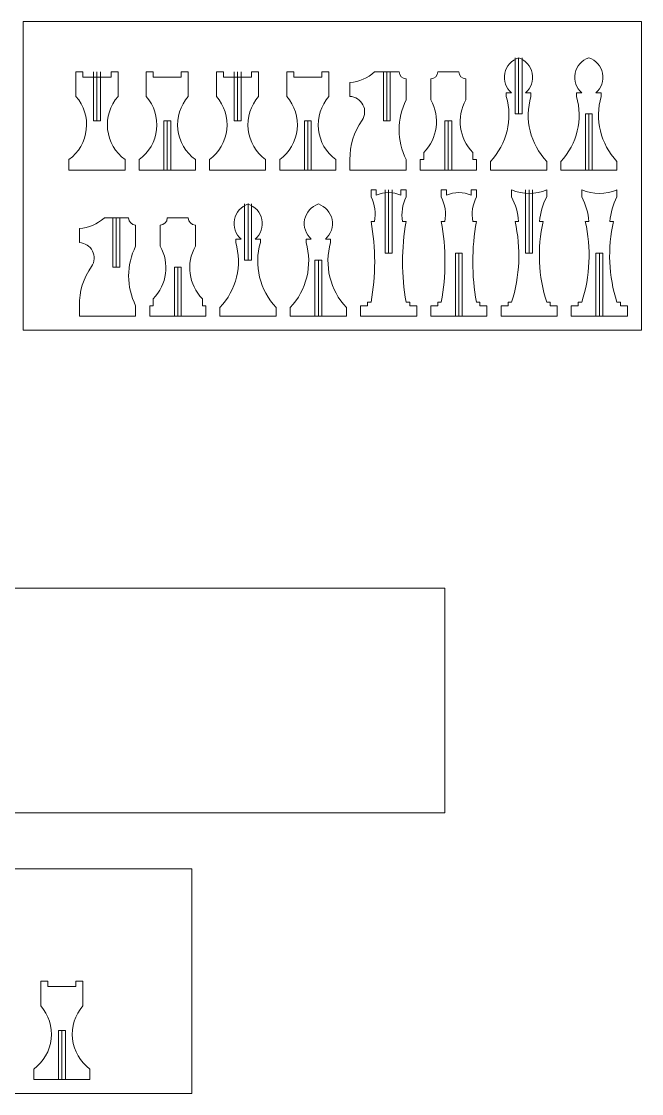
# Model space of a CAD drawing. Header units: inches. Extents: x 0.8 to 47.6, y -9.2 to 25.2.
# Drawn here: x 36.54 to 47.57, y -9.21 to 9.88 of the extents above; entities that cross this region are included whole.
import ezdxf

# ---------------------------------------------------------------- set-up
doc = ezdxf.new("R2010")
doc.units = ezdxf.units.IN
doc.header["$MEASUREMENT"] = 0
for name, color, linetype in [('Bishop', 4, 'Continuous'), ('King', 2, 'Continuous'), ('Knight', 5, 'Continuous'), ('Notches', 7, 'Continuous'), ('Queen', 6, 'Continuous'), ('Rook', 1, 'Continuous'), ('Stock', 7, 'Continuous')]:
    doc.layers.add(name, color=color, linetype=linetype)

msp = doc.modelspace()

# ---------------------------------------------------------------- linework, layer by layer
at = {"layer": 'Bishop', "color": 5, "linetype": 'Continuous', "lineweight": 0}
for p, q in [((45.258, 8.604), (45.164, 8.604)), ((45.164, 8.542), (45.164, 8.604)), ((45.508, 8.604), (45.602, 8.604)), ((45.602, 8.604), (45.602, 8.542)), ((46.508, 8.604), (46.414, 8.604)), ((46.414, 8.542), (46.414, 8.604)), ((46.758, 8.604), (46.852, 8.604)), ((46.852, 8.604), (46.852, 8.542)), ((44.883, 7.386), (44.883, 7.229)), ((45.883, 7.386), (45.883, 7.229)), ((46.133, 7.386), (46.133, 7.229)), ((47.133, 7.386), (47.133, 7.229)), ((44.883, 7.229), (45.883, 7.229)), ((46.133, 7.229), (47.133, 7.229)), ((40.446, 6.002), (40.352, 6.002)), ((40.352, 5.939), (40.352, 6.002)), ((40.696, 6.002), (40.789, 6.002)), ((40.789, 6.002), (40.789, 5.939)), ((41.696, 6.002), (41.602, 6.002)), ((41.602, 5.939), (41.602, 6.002)), ((41.946, 6.002), (42.039, 6.002)), ((42.039, 6.002), (42.039, 5.939)), ((40.071, 4.783), (40.071, 4.627)), ((41.071, 4.783), (41.071, 4.627)), ((41.321, 4.783), (41.321, 4.627)), ((42.321, 4.783), (42.321, 4.627)), ((40.071, 4.627), (41.071, 4.627)), ((41.321, 4.627), (42.321, 4.627))]:
    msp.add_line(p, q, dxfattribs=at)
for centre, radius, start, end in [((45.499, 8.881), 0.367, 108.4349, 228.9452), ((45.267, 8.881), 0.367, 311.0548, 71.5651), ((46.749, 8.881), 0.367, 108.4349, 228.9452), ((46.517, 8.881), 0.367, 311.0548, 71.5651), ((44.019, 8.208), 1.193, 316.4213, 16.2361), ((46.748, 8.208), 1.193, 163.7639, 223.5787), ((45.269, 8.208), 1.193, 316.4213, 16.2361), ((47.998, 8.208), 1.193, 163.7639, 223.5787), ((40.687, 6.278), 0.367, 108.4349, 228.9452), ((40.455, 6.278), 0.367, 311.0548, 71.5651), ((41.937, 6.278), 0.367, 108.4349, 228.9452), ((41.705, 6.278), 0.367, 311.0548, 71.5651), ((39.206, 5.606), 1.193, 316.4213, 16.2361), ((41.935, 5.606), 1.193, 163.7639, 223.5787), ((40.456, 5.606), 1.193, 316.4213, 16.2361), ((43.185, 5.606), 1.193, 163.7639, 223.5787)]:
    msp.add_arc(centre, radius, start, end, dxfattribs=at)
at = {"layer": 'King', "color": 5, "linetype": 'Continuous', "lineweight": 0}
for p, q in [((42.758, 6.877), (42.852, 6.877)), ((42.758, 6.752), (42.758, 6.877)), ((42.852, 6.783), (42.852, 6.877)), ((43.289, 6.877), (43.383, 6.877)), ((43.289, 6.877), (43.289, 6.783)), ((43.383, 6.752), (43.383, 6.877)), ((44.008, 6.877), (44.102, 6.877)), ((44.008, 6.752), (44.008, 6.877)), ((44.102, 6.783), (44.102, 6.877)), ((44.539, 6.877), (44.633, 6.877)), ((44.539, 6.877), (44.539, 6.783)), ((44.633, 6.752), (44.633, 6.877)), ((42.758, 6.314), (42.821, 6.314)), ((43.321, 6.314), (43.383, 6.314)), ((44.008, 6.314), (44.071, 6.314)), ((44.571, 6.314), (44.633, 6.314)), ((42.571, 4.814), (42.571, 4.627)), ((42.571, 4.814), (42.696, 4.814)), ((42.696, 4.877), (42.758, 4.877)), ((42.696, 4.814), (42.696, 4.877)), ((43.383, 4.877), (43.446, 4.877)), ((43.446, 4.814), (43.446, 4.877)), ((43.446, 4.814), (43.571, 4.814)), ((43.571, 4.627), (43.571, 4.814)), ((43.821, 4.814), (43.821, 4.627)), ((43.821, 4.814), (43.946, 4.814)), ((43.946, 4.877), (44.008, 4.877)), ((43.946, 4.814), (43.946, 4.877)), ((44.633, 4.877), (44.696, 4.877)), ((44.696, 4.814), (44.696, 4.877)), ((44.696, 4.814), (44.821, 4.814)), ((44.821, 4.627), (44.821, 4.814)), ((42.571, 4.627), (43.571, 4.627)), ((43.821, 4.627), (44.821, 4.627))]:
    msp.add_line(p, q, dxfattribs=at)
for centre, radius, start, end in [((42.133, 6.439), 0.699, 349.6952, 26.5651), ((43.071, 6.296), 0.534, 65.8105, 114.1895), ((44.008, 6.439), 0.699, 153.4349, 190.3048), ((43.383, 6.439), 0.699, 349.6952, 26.5651), ((44.321, 6.296), 0.534, 65.8105, 114.1895), ((45.258, 6.439), 0.699, 153.4349, 190.3048), ((38.782, 5.595), 4.041, 349.7546, 10.2454), ((47.36, 5.595), 4.041, 169.7546, 190.2454), ((40.032, 5.595), 4.041, 349.7546, 10.2454), ((48.61, 5.595), 4.041, 169.7546, 190.2454)]:
    msp.add_arc(centre, radius, start, end, dxfattribs=at)
at = {"layer": 'Knight', "color": 5, "linetype": 'Continuous', "lineweight": 0}
for p, q in [((43.258, 8.979), (42.821, 8.979)), ((44.321, 8.979), (43.946, 8.979)), ((42.383, 8.542), (42.383, 8.792)), ((43.383, 8.479), (43.383, 8.854)), ((43.821, 8.854), (43.821, 8.479)), ((44.446, 8.854), (44.446, 8.479)), ((43.696, 7.417), (43.696, 7.542)), ((44.571, 7.417), (44.571, 7.542)), ((42.383, 7.229), (42.383, 7.417)), ((43.383, 7.229), (43.383, 7.417)), ((43.633, 7.417), (43.633, 7.229)), ((43.633, 7.417), (43.696, 7.417)), ((44.571, 7.417), (44.633, 7.417)), ((44.633, 7.229), (44.633, 7.417)), ((42.383, 7.229), (43.383, 7.229)), ((43.633, 7.229), (44.633, 7.229)), ((38.446, 6.377), (38.008, 6.377)), ((39.508, 6.377), (39.133, 6.377)), ((37.571, 5.939), (37.571, 6.189)), ((38.571, 5.877), (38.571, 6.252)), ((39.008, 6.252), (39.008, 5.877)), ((39.633, 6.252), (39.633, 5.877)), ((37.571, 4.627), (37.571, 4.814)), ((38.571, 4.627), (38.571, 4.814)), ((38.821, 4.814), (38.821, 4.627)), ((38.821, 4.814), (38.883, 4.814)), ((38.883, 4.814), (38.883, 4.939)), ((39.758, 4.814), (39.758, 4.939)), ((39.758, 4.814), (39.821, 4.814)), ((39.821, 4.627), (39.821, 4.814)), ((37.571, 4.627), (38.571, 4.627)), ((38.821, 4.627), (39.821, 4.627))]:
    msp.add_line(p, q, dxfattribs=at)
for centre, radius, start, end in [((42.339, 9.498), 0.708, 273.5448, 312.8524), ((43.383, 8.979), 0.125, 180, 270), ((43.821, 8.979), 0.125, 270, 0), ((44.446, 8.979), 0.125, 180, 270), ((42.37, 8.267), 0.275, 326.9222, 87.2577), ((44.449, 7.948), 1.191, 153.519, 206.481), ((43.137, 8.094), 0.785, 315.3648, 29.4459), ((45.129, 8.094), 0.785, 150.5541, 224.6352), ((43.533, 7.443), 1.15, 144.1541, 181.3225), ((37.527, 6.895), 0.708, 273.5448, 312.8524), ((38.571, 6.377), 0.125, 180, 270), ((39.008, 6.377), 0.125, 270, 0), ((39.633, 6.377), 0.125, 180, 270), ((37.557, 5.664), 0.275, 326.9222, 87.2577), ((39.637, 5.345), 1.191, 153.519, 206.481), ((38.324, 5.491), 0.785, 315.3648, 29.4459), ((40.317, 5.491), 0.785, 150.5541, 224.6352), ((38.72, 4.841), 1.15, 144.1541, 181.3225)]:
    msp.add_arc(centre, radius, start, end, dxfattribs=at)
at = {"layer": 'Notches', "color": 5, "linetype": 'Continuous', "lineweight": 0}
for p, q in [((45.322, 8.229), (45.322, 9.229)), ((45.383, 8.229), (45.383, 9.229)), ((45.445, 8.229), (45.445, 9.229)), ((37.822, 8.104), (37.822, 8.979)), ((37.883, 8.104), (37.883, 8.979)), ((37.945, 8.104), (37.945, 8.979)), ((40.322, 8.104), (40.322, 8.979)), ((40.383, 8.104), (40.383, 8.979)), ((40.445, 8.104), (40.445, 8.979)), ((42.978, 8.104), (42.978, 8.979)), ((43.039, 8.104), (43.039, 8.979)), ((43.101, 8.104), (43.101, 8.979)), ((45.322, 8.229), (45.383, 8.229)), ((45.383, 8.229), (45.445, 8.229)), ((46.572, 8.229), (46.633, 8.229)), ((46.572, 8.229), (46.572, 7.229)), ((46.633, 8.229), (46.633, 7.229)), ((46.633, 8.229), (46.695, 8.229)), ((46.695, 8.229), (46.695, 7.229)), ((37.822, 8.104), (37.883, 8.104)), ((37.883, 8.104), (37.945, 8.104)), ((39.072, 8.104), (39.133, 8.104)), ((39.072, 8.104), (39.072, 7.229)), ((39.133, 8.104), (39.133, 7.229)), ((39.133, 8.104), (39.195, 8.104)), ((39.195, 8.104), (39.195, 7.229)), ((40.322, 8.104), (40.383, 8.104)), ((40.383, 8.104), (40.445, 8.104)), ((41.572, 8.104), (41.633, 8.104)), ((41.572, 8.104), (41.572, 7.229)), ((41.633, 8.104), (41.633, 7.229)), ((41.633, 8.104), (41.695, 8.104)), ((41.695, 8.104), (41.695, 7.229)), ((42.978, 8.104), (43.039, 8.104)), ((43.039, 8.104), (43.101, 8.104)), ((44.072, 8.104), (44.133, 8.104)), ((44.072, 8.104), (44.072, 7.229)), ((44.133, 8.104), (44.133, 7.229)), ((44.133, 8.104), (44.195, 8.104)), ((44.195, 8.104), (44.195, 7.229)), ((43.009, 5.752), (43.009, 6.877)), ((43.071, 5.752), (43.071, 6.877)), ((43.132, 5.752), (43.132, 6.877)), ((45.509, 5.752), (45.509, 6.877)), ((45.571, 5.752), (45.571, 6.877)), ((45.632, 5.752), (45.632, 6.877)), ((40.509, 5.627), (40.509, 6.627)), ((40.571, 5.627), (40.571, 6.627)), ((40.632, 5.627), (40.632, 6.627)), ((38.165, 5.502), (38.165, 6.377)), ((38.227, 5.502), (38.227, 6.377)), ((38.288, 5.502), (38.288, 6.377)), ((43.009, 5.752), (43.071, 5.752)), ((43.071, 5.752), (43.132, 5.752)), ((44.259, 5.752), (44.321, 5.752)), ((44.259, 5.752), (44.259, 4.627)), ((44.321, 5.752), (44.321, 4.627)), ((44.321, 5.752), (44.382, 5.752)), ((44.382, 5.752), (44.382, 4.627)), ((45.509, 5.752), (45.571, 5.752)), ((45.571, 5.752), (45.632, 5.752)), ((46.759, 5.752), (46.821, 5.752)), ((46.759, 5.752), (46.759, 4.627)), ((46.821, 5.752), (46.821, 4.627)), ((46.821, 5.752), (46.882, 5.752)), ((46.882, 5.752), (46.882, 4.627)), ((40.509, 5.627), (40.571, 5.627)), ((40.571, 5.627), (40.632, 5.627)), ((41.759, 5.627), (41.821, 5.627)), ((41.759, 5.627), (41.759, 4.627)), ((41.821, 5.627), (41.821, 4.627)), ((41.821, 5.627), (41.882, 5.627)), ((41.882, 5.627), (41.882, 4.627)), ((38.165, 5.502), (38.227, 5.502)), ((38.227, 5.502), (38.288, 5.502)), ((39.259, 5.502), (39.321, 5.502)), ((39.259, 5.502), (39.259, 4.627)), ((39.321, 5.502), (39.321, 4.627)), ((39.321, 5.502), (39.382, 5.502)), ((39.382, 5.502), (39.382, 4.627)), ((37.197, -8.088), (37.258, -8.088)), ((37.197, -8.088), (37.197, -8.963)), ((37.258, -8.088), (37.258, -8.963)), ((37.258, -8.088), (37.32, -8.088)), ((37.32, -8.088), (37.32, -8.963))]:
    msp.add_line(p, q, dxfattribs=at)
at = {"layer": 'Queen', "color": 5, "linetype": 'Continuous', "lineweight": 0}
for p, q in [((45.258, 6.752), (45.258, 6.877)), ((45.883, 6.752), (45.883, 6.877)), ((46.508, 6.752), (46.508, 6.877)), ((47.133, 6.752), (47.133, 6.877)), ((45.321, 6.314), (45.383, 6.314)), ((45.821, 6.314), (45.758, 6.314)), ((46.571, 6.314), (46.633, 6.314)), ((47.071, 6.314), (47.008, 6.314)), ((45.071, 4.814), (45.071, 4.627)), ((45.071, 4.814), (45.196, 4.814)), ((45.196, 4.877), (45.258, 4.877)), ((45.196, 4.814), (45.196, 4.877)), ((45.883, 4.877), (45.946, 4.877)), ((45.946, 4.814), (45.946, 4.877)), ((45.946, 4.814), (46.071, 4.814)), ((46.071, 4.627), (46.071, 4.814)), ((46.321, 4.814), (46.321, 4.627)), ((46.321, 4.814), (46.446, 4.814)), ((46.446, 4.877), (46.508, 4.877)), ((46.446, 4.814), (46.446, 4.877)), ((47.133, 4.877), (47.196, 4.877)), ((47.196, 4.814), (47.196, 4.877)), ((47.196, 4.814), (47.321, 4.814)), ((47.321, 4.627), (47.321, 4.814)), ((45.071, 4.627), (46.071, 4.627)), ((46.321, 4.627), (47.321, 4.627))]:
    msp.add_line(p, q, dxfattribs=at)
for centre, radius, start, end in [((45.571, 7.627), 0.812, 247.3801, 292.6199), ((46.821, 7.627), 0.812, 247.3801, 292.6199), ((44.279, 6.235), 1.107, 4.0843, 27.8065), ((46.862, 6.235), 1.107, 152.1935, 175.9157), ((45.529, 6.235), 1.107, 4.0843, 27.8065), ((48.112, 6.235), 1.107, 152.1935, 175.9157), ((42.654, 5.71), 2.734, 342.2553, 12.7656), ((48.487, 5.71), 2.734, 167.2344, 197.7447), ((43.904, 5.71), 2.734, 342.2553, 12.7656), ((49.737, 5.71), 2.734, 167.2344, 197.7447)]:
    msp.add_arc(centre, radius, start, end, dxfattribs=at)
at = {"layer": 'Rook', "color": 5, "linetype": 'Continuous', "lineweight": 0}
for p, q in [((37.508, 8.979), (37.508, 8.542)), ((37.508, 8.979), (37.633, 8.979)), ((37.633, 8.979), (37.633, 8.886)), ((38.258, 8.979), (38.133, 8.979)), ((38.133, 8.979), (38.133, 8.886)), ((38.258, 8.979), (38.258, 8.542)), ((38.758, 8.979), (38.758, 8.542)), ((38.758, 8.979), (38.883, 8.979)), ((38.883, 8.979), (38.883, 8.886)), ((39.508, 8.979), (39.383, 8.979)), ((39.383, 8.979), (39.383, 8.886)), ((39.508, 8.979), (39.508, 8.542)), ((40.008, 8.979), (40.008, 8.542)), ((40.008, 8.979), (40.133, 8.979)), ((40.133, 8.979), (40.133, 8.886)), ((40.758, 8.979), (40.633, 8.979)), ((40.633, 8.979), (40.633, 8.886)), ((40.758, 8.979), (40.758, 8.542)), ((41.258, 8.979), (41.258, 8.542)), ((41.258, 8.979), (41.383, 8.979)), ((41.383, 8.979), (41.383, 8.886)), ((42.008, 8.979), (41.883, 8.979)), ((41.883, 8.979), (41.883, 8.886)), ((42.008, 8.979), (42.008, 8.542)), ((38.133, 8.886), (37.633, 8.886)), ((39.383, 8.886), (38.883, 8.886)), ((40.633, 8.886), (40.133, 8.886)), ((41.883, 8.886), (41.383, 8.886)), ((37.383, 7.417), (37.383, 7.229)), ((37.383, 7.229), (37.383, 7.417)), ((38.383, 7.229), (38.383, 7.417)), ((38.633, 7.417), (38.633, 7.229)), ((38.633, 7.229), (38.633, 7.417)), ((39.633, 7.229), (39.633, 7.417)), ((39.883, 7.417), (39.883, 7.229)), ((39.883, 7.229), (39.883, 7.417)), ((40.883, 7.229), (40.883, 7.417)), ((41.133, 7.417), (41.133, 7.229)), ((41.133, 7.229), (41.133, 7.417)), ((42.133, 7.229), (42.133, 7.417)), ((37.383, 7.229), (38.383, 7.229)), ((38.633, 7.229), (39.633, 7.229)), ((39.883, 7.229), (40.883, 7.229)), ((41.133, 7.229), (42.133, 7.229)), ((36.883, -7.213), (36.883, -7.65)), ((36.883, -7.213), (37.008, -7.213)), ((37.008, -7.213), (37.008, -7.307)), ((37.633, -7.213), (37.508, -7.213)), ((37.508, -7.213), (37.508, -7.307)), ((37.633, -7.213), (37.633, -7.65)), ((37.508, -7.307), (37.008, -7.307)), ((36.758, -8.775), (36.758, -8.963)), ((36.758, -8.963), (36.758, -8.775)), ((37.758, -8.963), (37.758, -8.775)), ((36.758, -8.963), (37.758, -8.963))]:
    msp.add_line(p, q, dxfattribs=at)
for centre, start, end in [((36.93, 8.037), 306.1703, 41.1494), ((38.836, 8.037), 138.8506, 233.8297), ((38.18, 8.037), 306.1703, 41.1494), ((40.086, 8.037), 138.8506, 233.8297), ((39.43, 8.037), 306.1703, 41.1494), ((41.336, 8.037), 138.8506, 233.8297), ((40.68, 8.037), 306.1703, 41.1494), ((42.586, 8.037), 138.8506, 233.8297), ((36.305, -8.156), 306.1703, 41.1494), ((38.211, -8.156), 138.8506, 233.8297)]:
    msp.add_arc(centre, 0.768, start, end, dxfattribs=at)
at = {"layer": 'Stock', "color": 1, "linetype": 'Continuous', "lineweight": 0}
for p, q in [((36.571, 4.377), (36.571, 9.877)), ((36.571, 9.877), (47.571, 9.877)), ((47.571, 9.877), (47.571, 4.377)), ((47.571, 4.377), (36.571, 4.377)), ((31.071, -0.213), (44.071, -0.213)), ((44.071, -0.213), (44.071, -4.213)), ((44.071, -4.213), (31.071, -4.213)), ((39.571, -5.213), (22.571, -5.213)), ((39.571, -9.213), (39.571, -5.213)), ((22.571, -9.213), (39.571, -9.213))]:
    msp.add_line(p, q, dxfattribs=at)

doc.saveas('drawing.dxf')
